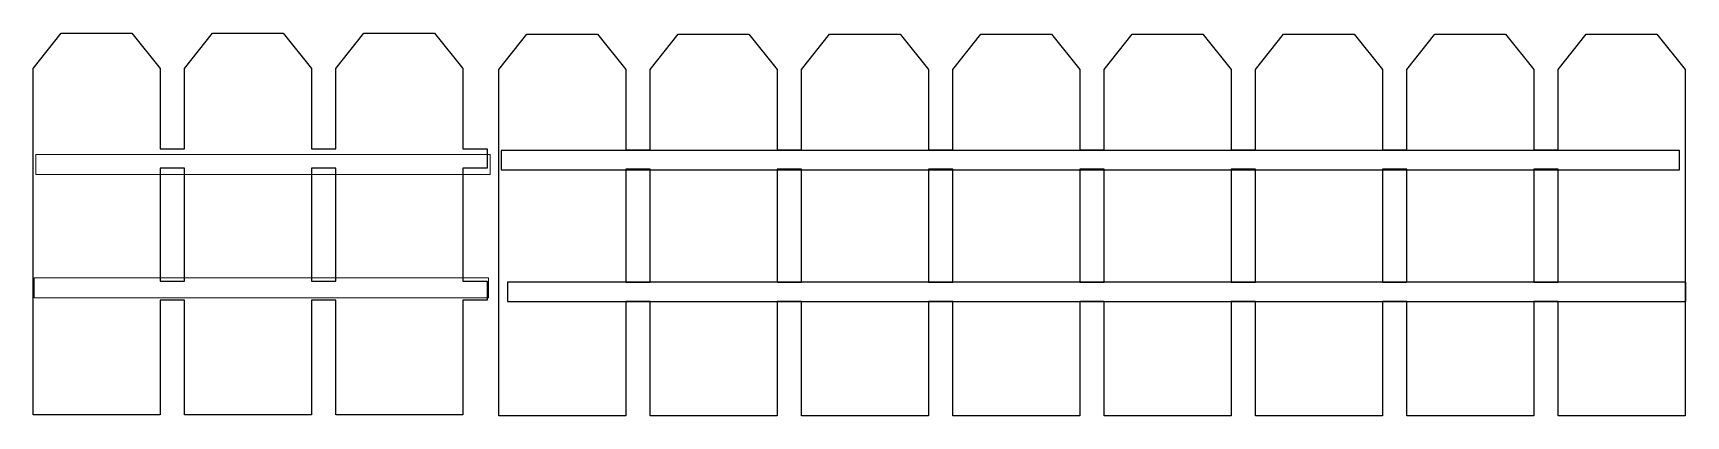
# Model space of a CAD drawing. Header units: centimetres. Extents: x -16.2 to 16.2, y -3.8 to 3.8.
import ezdxf

# ---------------------------------------------------------------- set-up
doc = ezdxf.new("R2010")
doc.units = ezdxf.units.CM
doc.header["$MEASUREMENT"] = 0
doc.layers.add('Layer 1', color=7, linetype='Continuous')

msp = doc.modelspace()

# ---------------------------------------------------------------- linework, layer by layer
at = {"layer": 'Layer 1', "color": 17, "lineweight": 25}
for points, knots in [([(-16.22492, -3.73158), (-16.22492, -3.73158), (-13.73039, -3.73158), (-13.73039, -3.73158), (-13.73039, -3.73158), (-13.73039, -3.73158), (-13.73039, -1.48593), (-13.73039, -1.48593), (-13.73039, -1.48593), (-13.73039, -1.48593), (-13.25414, -1.48593), (-13.25414, -1.48593), (-13.25414, -1.48593), (-13.25414, -1.48593), (-13.25414, -3.73158), (-13.25414, -3.73158), (-13.25414, -3.73158), (-13.25414, -3.73158), (-10.75879, -3.73158), (-10.75879, -3.73158), (-10.75879, -3.73158), (-10.75879, -3.73158), (-10.75879, -1.48593), (-10.75879, -1.48593), (-10.75879, -1.48593), (-10.75879, -1.48593), (-10.28254, -1.48593), (-10.28254, -1.48593), (-10.28254, -1.48593), (-10.28254, -1.48593), (-10.28254, -3.73158), (-10.28254, -3.73158), (-10.28254, -3.73158), (-10.28254, -3.73158), (-7.78802, -3.73158), (-7.78802, -3.73158), (-7.78802, -3.73158), (-7.78802, -3.73158), (-7.78802, -1.48593), (-7.78802, -1.48593), (-7.78802, -1.48593), (-7.78802, -1.48593), (-7.31177, -1.48593), (-7.31177, -1.48593), (-7.31177, -1.48593), (-7.31177, -1.48593), (-7.31177, -1.10807), (-7.31177, -1.10807), (-7.31177, -1.10807), (-7.31177, -1.10807), (-7.78802, -1.10807), (-7.78802, -1.10807), (-7.78802, -1.10807), (-7.78802, -1.10807), (-7.78802, 1.10699), (-7.78802, 1.10699), (-7.78802, 1.10699), (-7.78802, 1.10699), (-7.31177, 1.10699), (-7.31177, 1.10699), (-7.31177, 1.10699), (-7.31177, 1.10699), (-7.31177, 1.48485), (-7.31177, 1.48485), (-7.31177, 1.48485), (-7.31177, 1.48485), (-7.78802, 1.48485), (-7.78802, 1.48485), (-7.78802, 1.48485), (-7.78802, 1.48485), (-7.78802, 3.05912), (-7.78802, 3.05912), (-7.78802, 3.05912), (-7.78802, 3.05912), (-8.34199, 3.75282), (-8.34199, 3.75282), (-8.34199, 3.75282), (-8.34199, 3.75282), (-9.73188, 3.75282), (-9.73188, 3.75282), (-9.73188, 3.75282), (-9.73188, 3.75282), (-10.28254, 3.05912), (-10.28254, 3.05912), (-10.28254, 3.05912), (-10.28254, 3.05912), (-10.28254, 1.48485), (-10.28254, 1.48485), (-10.28254, 1.48485), (-10.28254, 1.48485), (-10.75879, 1.48485), (-10.75879, 1.48485), (-10.75879, 1.48485), (-10.75879, 1.48485), (-10.75879, 3.05912), (-10.75879, 3.05912), (-10.75879, 3.05912), (-10.75879, 3.05912), (-11.31359, 3.75282), (-11.31359, 3.75282), (-11.31359, 3.75282), (-11.31359, 3.75282), (-12.70265, 3.75282), (-12.70265, 3.75282), (-12.70265, 3.75282), (-12.70265, 3.75282), (-13.25414, 3.05912), (-13.25414, 3.05912), (-13.25414, 3.05912), (-13.25414, 3.05912), (-13.25414, 1.48485), (-13.25414, 1.48485), (-13.25414, 1.48485), (-13.25414, 1.48485), (-13.73039, 1.48485), (-13.73039, 1.48485), (-13.73039, 1.48485), (-13.73039, 1.48485), (-13.73039, 3.05912), (-13.73039, 3.05912), (-13.73039, 3.05912), (-13.73039, 3.05912), (-14.28436, 3.75282), (-14.28436, 3.75282), (-14.28436, 3.75282), (-14.28436, 3.75282), (-15.67425, 3.75282), (-15.67425, 3.75282), (-15.67425, 3.75282), (-15.67425, 3.75282), (-16.22492, 3.05912), (-16.22492, 3.05912), (-16.22492, 3.05912), (-16.22492, 3.05912), (-16.22492, -3.73158), (-16.22492, -3.73158)], [0, 0, 0, 0, 0.02857143, 0.02857143, 0.02857143, 0.02857143, 0.05714286, 0.05714286, 0.05714286, 0.05714286, 0.08571429, 0.08571429, 0.08571429, 0.08571429, 0.11428571, 0.11428571, 0.11428571, 0.11428571, 0.14285714, 0.14285714, 0.14285714, 0.14285714, 0.17142857, 0.17142857, 0.17142857, 0.17142857, 0.2, 0.2, 0.2, 0.2, 0.22857143, 0.22857143, 0.22857143, 0.22857143, 0.25714286, 0.25714286, 0.25714286, 0.25714286, 0.28571429, 0.28571429, 0.28571429, 0.28571429, 0.31428571, 0.31428571, 0.31428571, 0.31428571, 0.34285714, 0.34285714, 0.34285714, 0.34285714, 0.37142857, 0.37142857, 0.37142857, 0.37142857, 0.4, 0.4, 0.4, 0.4, 0.42857143, 0.42857143, 0.42857143, 0.42857143, 0.45714286, 0.45714286, 0.45714286, 0.45714286, 0.48571429, 0.48571429, 0.48571429, 0.48571429, 0.51428571, 0.51428571, 0.51428571, 0.51428571, 0.54285714, 0.54285714, 0.54285714, 0.54285714, 0.57142857, 0.57142857, 0.57142857, 0.57142857, 0.6, 0.6, 0.6, 0.6, 0.62857143, 0.62857143, 0.62857143, 0.62857143, 0.65714286, 0.65714286, 0.65714286, 0.65714286, 0.68571429, 0.68571429, 0.68571429, 0.68571429, 0.71428571, 0.71428571, 0.71428571, 0.71428571, 0.74285714, 0.74285714, 0.74285714, 0.74285714, 0.77142857, 0.77142857, 0.77142857, 0.77142857, 0.8, 0.8, 0.8, 0.8, 0.82857143, 0.82857143, 0.82857143, 0.82857143, 0.85714286, 0.85714286, 0.85714286, 0.85714286, 0.88571429, 0.88571429, 0.88571429, 0.88571429, 0.91428571, 0.91428571, 0.91428571, 0.91428571, 0.94285714, 0.94285714, 0.94285714, 0.94285714, 1, 1, 1, 1]), ([(-6.53102, 3.73203), (-6.53102, 3.73203), (-7.08169, 3.03833), (-7.08169, 3.03833), (-7.08169, 3.03833), (-7.08169, 3.03833), (-7.08169, -3.75237), (-7.08169, -3.75237), (-7.08169, -3.75237), (-7.08169, -3.75237), (-4.58716, -3.75237), (-4.58716, -3.75237), (-4.58716, -3.75237), (-4.58716, -3.75237), (-4.58716, -1.50672), (-4.58716, -1.50672), (-4.58716, -1.50672), (-4.58716, -1.50672), (-4.11091, -1.50672), (-4.11091, -1.50672), (-4.11091, -1.50672), (-4.11091, -1.50672), (-4.11091, -3.75237), (-4.11091, -3.75237), (-4.11091, -3.75237), (-4.11091, -3.75237), (-1.61639, -3.75237), (-1.61639, -3.75237), (-1.61639, -3.75237), (-1.61639, -3.75237), (-1.61639, -1.50672), (-1.61639, -1.50672), (-1.61639, -1.50672), (-1.61639, -1.50672), (-1.14014, -1.50672), (-1.14014, -1.50672), (-1.14014, -1.50672), (-1.14014, -1.50672), (-1.14014, -3.75237), (-1.14014, -3.75237), (-1.14014, -3.75237), (-1.14014, -3.75237), (1.35521, -3.75237), (1.35521, -3.75237), (1.35521, -3.75237), (1.35521, -3.75237), (1.35521, -1.50672), (1.35521, -1.50672), (1.35521, -1.50672), (1.35521, -1.50672), (1.83146, -1.50672), (1.83146, -1.50672), (1.83146, -1.50672), (1.83146, -1.50672), (1.83146, -3.75237), (1.83146, -3.75237), (1.83146, -3.75237), (1.83146, -3.75237), (4.32598, -3.75237), (4.32598, -3.75237), (4.32598, -3.75237), (4.32598, -3.75237), (4.32598, -1.50672), (4.32598, -1.50672), (4.32598, -1.50672), (4.32598, -1.50672), (4.80223, -1.50672), (4.80223, -1.50672), (4.80223, -1.50672), (4.80223, -1.50672), (4.80223, -3.75237), (4.80223, -3.75237), (4.80223, -3.75237), (4.80223, -3.75237), (7.29675, -3.75237), (7.29675, -3.75237), (7.29675, -3.75237), (7.29675, -3.75237), (7.29675, -1.50672), (7.29675, -1.50672), (7.29675, -1.50672), (7.29675, -1.50672), (7.773, -1.50672), (7.773, -1.50672), (7.773, -1.50672), (7.773, -1.50672), (7.773, -3.75237), (7.773, -3.75237), (7.773, -3.75237), (7.773, -3.75237), (10.26752, -3.75237), (10.26752, -3.75237), (10.26752, -3.75237), (10.26752, -3.75237), (10.26752, -1.50672), (10.26752, -1.50672), (10.26752, -1.50672), (10.26752, -1.50672), (10.74377, -1.50672), (10.74377, -1.50672), (10.74377, -1.50672), (10.74377, -1.50672), (10.74377, -3.75237), (10.74377, -3.75237), (10.74377, -3.75237), (10.74377, -3.75237), (13.2383, -3.75237), (13.2383, -3.75237), (13.2383, -3.75237), (13.2383, -3.75237), (13.2383, -1.50672), (13.2383, -1.50672), (13.2383, -1.50672), (13.2383, -1.50672), (13.71455, -1.50672), (13.71455, -1.50672), (13.71455, -1.50672), (13.71455, -1.50672), (13.71455, -3.75237), (13.71455, -3.75237), (13.71455, -3.75237), (13.71455, -3.75237), (16.20907, -3.75237), (16.20907, -3.75237), (16.20907, -3.75237), (16.20907, -3.75237), (16.20907, 3.03833), (16.20907, 3.03833), (16.20907, 3.03833), (16.20907, 3.03833), (15.6551, 3.73203), (15.6551, 3.73203), (15.6551, 3.73203), (15.6551, 3.73203), (14.26521, 3.73203), (14.26521, 3.73203), (14.26521, 3.73203), (14.26521, 3.73203), (13.71455, 3.03833), (13.71455, 3.03833), (13.71455, 3.03833), (13.71455, 3.03833), (13.71455, 1.46406), (13.71455, 1.46406), (13.71455, 1.46406), (13.71455, 1.46406), (13.2383, 1.46406), (13.2383, 1.46406), (13.2383, 1.46406), (13.2383, 1.46406), (13.2383, 3.03833), (13.2383, 3.03833), (13.2383, 3.03833), (13.2383, 3.03833), (12.68433, 3.73203), (12.68433, 3.73203), (12.68433, 3.73203), (12.68433, 3.73203), (11.29444, 3.73203), (11.29444, 3.73203), (11.29444, 3.73203), (11.29444, 3.73203), (10.74378, 3.03833), (10.74378, 3.03833), (10.74378, 3.03833), (10.74378, 3.03833), (10.74378, 1.46406), (10.74378, 1.46406), (10.74378, 1.46406), (10.74378, 1.46406), (10.26753, 1.46406), (10.26753, 1.46406), (10.26753, 1.46406), (10.26753, 1.46406), (10.26753, 3.03833), (10.26753, 3.03833), (10.26753, 3.03833), (10.26753, 3.03833), (9.71356, 3.73203), (9.71356, 3.73203), (9.71356, 3.73203), (9.71356, 3.73203), (8.32367, 3.73203), (8.32367, 3.73203), (8.32367, 3.73203), (8.32367, 3.73203), (7.77301, 3.03833), (7.77301, 3.03833), (7.77301, 3.03833), (7.77301, 3.03833), (7.77301, 1.46406), (7.77301, 1.46406), (7.77301, 1.46406), (7.77301, 1.46406), (7.29676, 1.46406), (7.29676, 1.46406), (7.29676, 1.46406), (7.29676, 1.46406), (7.29676, 3.03833), (7.29676, 3.03833), (7.29676, 3.03833), (7.29676, 3.03833), (6.74279, 3.73203), (6.74279, 3.73203), (6.74279, 3.73203), (6.74279, 3.73203), (5.3529, 3.73203), (5.3529, 3.73203), (5.3529, 3.73203), (5.3529, 3.73203), (4.80224, 3.03833), (4.80224, 3.03833), (4.80224, 3.03833), (4.80224, 3.03833), (4.80224, 1.46406), (4.80224, 1.46406), (4.80224, 1.46406), (4.80224, 1.46406), (4.32599, 1.46406), (4.32599, 1.46406), (4.32599, 1.46406), (4.32599, 1.46406), (4.32599, 3.03833), (4.32599, 3.03833), (4.32599, 3.03833), (4.32599, 3.03833), (3.77202, 3.73203), (3.77202, 3.73203), (3.77202, 3.73203), (3.77202, 3.73203), (2.38213, 3.73203), (2.38213, 3.73203), (2.38213, 3.73203), (2.38213, 3.73203), (1.83147, 3.03833), (1.83147, 3.03833), (1.83147, 3.03833), (1.83147, 3.03833), (1.83147, 1.46406), (1.83147, 1.46406), (1.83147, 1.46406), (1.83147, 1.46406), (1.35522, 1.46406), (1.35522, 1.46406), (1.35522, 1.46406), (1.35522, 1.46406), (1.35522, 3.03833), (1.35522, 3.03833), (1.35522, 3.03833), (1.35522, 3.03833), (0.80042, 3.73203), (0.80042, 3.73203), (0.80042, 3.73203), (0.80042, 3.73203), (-0.58864, 3.73203), (-0.58864, 3.73203), (-0.58864, 3.73203), (-0.58864, 3.73203), (-1.14013, 3.03833), (-1.14013, 3.03833), (-1.14013, 3.03833), (-1.14013, 3.03833), (-1.14013, 1.46406), (-1.14013, 1.46406), (-1.14013, 1.46406), (-1.14013, 1.46406), (-1.61638, 1.46406), (-1.61638, 1.46406), (-1.61638, 1.46406), (-1.61638, 1.46406), (-1.61638, 3.03833), (-1.61638, 3.03833), (-1.61638, 3.03833), (-1.61638, 3.03833), (-2.17035, 3.73203), (-2.17035, 3.73203), (-2.17035, 3.73203), (-2.17035, 3.73203), (-3.56024, 3.73203), (-3.56024, 3.73203), (-3.56024, 3.73203), (-3.56024, 3.73203), (-4.1109, 3.03833), (-4.1109, 3.03833), (-4.1109, 3.03833), (-4.1109, 3.03833), (-4.1109, 1.46406), (-4.1109, 1.46406), (-4.1109, 1.46406), (-4.1109, 1.46406), (-4.58715, 1.46406), (-4.58715, 1.46406), (-4.58715, 1.46406), (-4.58715, 1.46406), (-4.58715, 3.03833), (-4.58715, 3.03833), (-4.58715, 3.03833), (-4.58715, 3.03833), (-5.14112, 3.73203), (-5.14112, 3.73203), (-5.14112, 3.73203), (-5.14112, 3.73203), (-6.53101, 3.73203), (-6.53101, 3.73203), (-6.53101, 3.73203), (-6.53101, 3.73203), (-6.53102, 3.73203), (-6.53102, 3.73203)], [0, 0, 0, 0, 0.01282051, 0.01282051, 0.01282051, 0.01282051, 0.02564103, 0.02564103, 0.02564103, 0.02564103, 0.03846154, 0.03846154, 0.03846154, 0.03846154, 0.05128205, 0.05128205, 0.05128205, 0.05128205, 0.06410256, 0.06410256, 0.06410256, 0.06410256, 0.07692308, 0.07692308, 0.07692308, 0.07692308, 0.08974359, 0.08974359, 0.08974359, 0.08974359, 0.1025641, 0.1025641, 0.1025641, 0.1025641, 0.11538462, 0.11538462, 0.11538462, 0.11538462, 0.12820513, 0.12820513, 0.12820513, 0.12820513, 0.14102564, 0.14102564, 0.14102564, 0.14102564, 0.15384615, 0.15384615, 0.15384615, 0.15384615, 0.16666667, 0.16666667, 0.16666667, 0.16666667, 0.17948718, 0.17948718, 0.17948718, 0.17948718, 0.19230769, 0.19230769, 0.19230769, 0.19230769, 0.20512821, 0.20512821, 0.20512821, 0.20512821, 0.21794872, 0.21794872, 0.21794872, 0.21794872, 0.23076923, 0.23076923, 0.23076923, 0.23076923, 0.24358974, 0.24358974, 0.24358974, 0.24358974, 0.25641026, 0.25641026, 0.25641026, 0.25641026, 0.26923077, 0.26923077, 0.26923077, 0.26923077, 0.28205128, 0.28205128, 0.28205128, 0.28205128, 0.29487179, 0.29487179, 0.29487179, 0.29487179, 0.30769231, 0.30769231, 0.30769231, 0.30769231, 0.32051282, 0.32051282, 0.32051282, 0.32051282, 0.33333333, 0.33333333, 0.33333333, 0.33333333, 0.34615385, 0.34615385, 0.34615385, 0.34615385, 0.35897436, 0.35897436, 0.35897436, 0.35897436, 0.37179487, 0.37179487, 0.37179487, 0.37179487, 0.38461538, 0.38461538, 0.38461538, 0.38461538, 0.3974359, 0.3974359, 0.3974359, 0.3974359, 0.41025641, 0.41025641, 0.41025641, 0.41025641, 0.42307692, 0.42307692, 0.42307692, 0.42307692, 0.43589744, 0.43589744, 0.43589744, 0.43589744, 0.44871795, 0.44871795, 0.44871795, 0.44871795, 0.46153846, 0.46153846, 0.46153846, 0.46153846, 0.47435897, 0.47435897, 0.47435897, 0.47435897, 0.48717949, 0.48717949, 0.48717949, 0.48717949, 0.5, 0.5, 0.5, 0.5, 0.51282051, 0.51282051, 0.51282051, 0.51282051, 0.52564103, 0.52564103, 0.52564103, 0.52564103, 0.53846154, 0.53846154, 0.53846154, 0.53846154, 0.55128205, 0.55128205, 0.55128205, 0.55128205, 0.56410256, 0.56410256, 0.56410256, 0.56410256, 0.57692308, 0.57692308, 0.57692308, 0.57692308, 0.58974359, 0.58974359, 0.58974359, 0.58974359, 0.6025641, 0.6025641, 0.6025641, 0.6025641, 0.61538462, 0.61538462, 0.61538462, 0.61538462, 0.62820513, 0.62820513, 0.62820513, 0.62820513, 0.64102564, 0.64102564, 0.64102564, 0.64102564, 0.65384615, 0.65384615, 0.65384615, 0.65384615, 0.66666667, 0.66666667, 0.66666667, 0.66666667, 0.67948718, 0.67948718, 0.67948718, 0.67948718, 0.69230769, 0.69230769, 0.69230769, 0.69230769, 0.70512821, 0.70512821, 0.70512821, 0.70512821, 0.71794872, 0.71794872, 0.71794872, 0.71794872, 0.73076923, 0.73076923, 0.73076923, 0.73076923, 0.74358974, 0.74358974, 0.74358974, 0.74358974, 0.75641026, 0.75641026, 0.75641026, 0.75641026, 0.76923077, 0.76923077, 0.76923077, 0.76923077, 0.78205128, 0.78205128, 0.78205128, 0.78205128, 0.79487179, 0.79487179, 0.79487179, 0.79487179, 0.80769231, 0.80769231, 0.80769231, 0.80769231, 0.82051282, 0.82051282, 0.82051282, 0.82051282, 0.83333333, 0.83333333, 0.83333333, 0.83333333, 0.84615385, 0.84615385, 0.84615385, 0.84615385, 0.85897436, 0.85897436, 0.85897436, 0.85897436, 0.87179487, 0.87179487, 0.87179487, 0.87179487, 0.88461538, 0.88461538, 0.88461538, 0.88461538, 0.8974359, 0.8974359, 0.8974359, 0.8974359, 0.91025641, 0.91025641, 0.91025641, 0.91025641, 0.92307692, 0.92307692, 0.92307692, 0.92307692, 0.93589744, 0.93589744, 0.93589744, 0.93589744, 0.94871795, 0.94871795, 0.94871795, 0.94871795, 0.96153846, 0.96153846, 0.96153846, 0.96153846, 0.97435897, 0.97435897, 0.97435897, 0.97435897, 1, 1, 1, 1]), ([(-13.73039, 1.10699), (-13.73039, 1.10699), (-13.25414, 1.10699), (-13.25414, 1.10699), (-13.25414, 1.10699), (-13.25414, 1.10699), (-13.25414, -1.10807), (-13.25414, -1.10807), (-13.25414, -1.10807), (-13.25414, -1.10807), (-13.73039, -1.10807), (-13.73039, -1.10807), (-13.73039, -1.10807), (-13.73039, -1.10807), (-13.73039, 1.10699), (-13.73039, 1.10699)], [0, 0, 0, 0, 0.2, 0.2, 0.2, 0.2, 0.4, 0.4, 0.4, 0.4, 0.6, 0.6, 0.6, 0.6, 1, 1, 1, 1]), ([(-10.75879, 1.10699), (-10.75879, 1.10699), (-10.28254, 1.10699), (-10.28254, 1.10699), (-10.28254, 1.10699), (-10.28254, 1.10699), (-10.28254, -1.10807), (-10.28254, -1.10807), (-10.28254, -1.10807), (-10.28254, -1.10807), (-10.75879, -1.10807), (-10.75879, -1.10807), (-10.75879, -1.10807), (-10.75879, -1.10807), (-10.75879, 1.10699), (-10.75879, 1.10699)], [0, 0, 0, 0, 0.2, 0.2, 0.2, 0.2, 0.4, 0.4, 0.4, 0.4, 0.6, 0.6, 0.6, 0.6, 1, 1, 1, 1]), ([(-4.58716, 1.08619), (-4.58716, 1.08619), (-4.11091, 1.08619), (-4.11091, 1.08619), (-4.11091, 1.08619), (-4.11091, 1.08619), (-4.11091, -1.12887), (-4.11091, -1.12887), (-4.11091, -1.12887), (-4.11091, -1.12887), (-4.58716, -1.12887), (-4.58716, -1.12887), (-4.58716, -1.12887), (-4.58716, -1.12887), (-4.58716, 1.08619), (-4.58716, 1.08619)], [0, 0, 0, 0, 0.2, 0.2, 0.2, 0.2, 0.4, 0.4, 0.4, 0.4, 0.6, 0.6, 0.6, 0.6, 1, 1, 1, 1]), ([(-1.61639, 1.08619), (-1.61639, 1.08619), (-1.14014, 1.08619), (-1.14014, 1.08619), (-1.14014, 1.08619), (-1.14014, 1.08619), (-1.14014, -1.12887), (-1.14014, -1.12887), (-1.14014, -1.12887), (-1.14014, -1.12887), (-1.61639, -1.12887), (-1.61639, -1.12887), (-1.61639, -1.12887), (-1.61639, -1.12887), (-1.61639, 1.08619), (-1.61639, 1.08619)], [0, 0, 0, 0, 0.2, 0.2, 0.2, 0.2, 0.4, 0.4, 0.4, 0.4, 0.6, 0.6, 0.6, 0.6, 1, 1, 1, 1]), ([(1.35521, 1.08619), (1.35521, 1.08619), (1.83146, 1.08619), (1.83146, 1.08619), (1.83146, 1.08619), (1.83146, 1.08619), (1.83146, -1.12887), (1.83146, -1.12887), (1.83146, -1.12887), (1.83146, -1.12887), (1.35521, -1.12887), (1.35521, -1.12887), (1.35521, -1.12887), (1.35521, -1.12887), (1.35521, 1.08619), (1.35521, 1.08619)], [0, 0, 0, 0, 0.2, 0.2, 0.2, 0.2, 0.4, 0.4, 0.4, 0.4, 0.6, 0.6, 0.6, 0.6, 1, 1, 1, 1]), ([(4.32599, 1.08619), (4.32599, 1.08619), (4.80224, 1.08619), (4.80224, 1.08619), (4.80224, 1.08619), (4.80224, 1.08619), (4.80224, -1.12887), (4.80224, -1.12887), (4.80224, -1.12887), (4.80224, -1.12887), (4.32599, -1.12887), (4.32599, -1.12887), (4.32599, -1.12887), (4.32599, -1.12887), (4.32599, 1.08619), (4.32599, 1.08619)], [0, 0, 0, 0, 0.2, 0.2, 0.2, 0.2, 0.4, 0.4, 0.4, 0.4, 0.6, 0.6, 0.6, 0.6, 1, 1, 1, 1]), ([(7.29676, 1.08619), (7.29676, 1.08619), (7.77301, 1.08619), (7.77301, 1.08619), (7.77301, 1.08619), (7.77301, 1.08619), (7.77301, -1.12887), (7.77301, -1.12887), (7.77301, -1.12887), (7.77301, -1.12887), (7.29676, -1.12887), (7.29676, -1.12887), (7.29676, -1.12887), (7.29676, -1.12887), (7.29676, 1.08619), (7.29676, 1.08619)], [0, 0, 0, 0, 0.2, 0.2, 0.2, 0.2, 0.4, 0.4, 0.4, 0.4, 0.6, 0.6, 0.6, 0.6, 1, 1, 1, 1]), ([(10.26754, 1.08619), (10.26754, 1.08619), (10.74379, 1.08619), (10.74379, 1.08619), (10.74379, 1.08619), (10.74379, 1.08619), (10.74379, -1.12887), (10.74379, -1.12887), (10.74379, -1.12887), (10.74379, -1.12887), (10.26754, -1.12887), (10.26754, -1.12887), (10.26754, -1.12887), (10.26754, -1.12887), (10.26754, 1.08619), (10.26754, 1.08619)], [0, 0, 0, 0, 0.2, 0.2, 0.2, 0.2, 0.4, 0.4, 0.4, 0.4, 0.6, 0.6, 0.6, 0.6, 1, 1, 1, 1]), ([(13.23831, 1.08619), (13.23831, 1.08619), (13.71456, 1.08619), (13.71456, 1.08619), (13.71456, 1.08619), (13.71456, 1.08619), (13.71456, -1.12887), (13.71456, -1.12887), (13.71456, -1.12887), (13.71456, -1.12887), (13.23831, -1.12887), (13.23831, -1.12887), (13.23831, -1.12887), (13.23831, -1.12887), (13.23831, 1.08619), (13.23831, 1.08619)], [0, 0, 0, 0, 0.2, 0.2, 0.2, 0.2, 0.4, 0.4, 0.4, 0.4, 0.6, 0.6, 0.6, 0.6, 1, 1, 1, 1])]:
    msp.add_open_spline(points, degree=3, knots=knots, dxfattribs=at)
at = {"layer": 'Layer 1', "color": 29, "lineweight": 18}
for points in [[(-16.17303, 1.37045), (-16.17303, 1.37045), (-7.25046, 1.37045), (-7.25046, 1.37045), (-7.25046, 1.37045), (-7.25046, 1.37045), (-7.25046, 0.98266), (-7.25046, 0.98266), (-7.25046, 0.98266), (-7.25046, 0.98266), (-16.17303, 0.98266), (-16.17303, 0.98266), (-16.17303, 0.98266), (-16.17303, 0.98266), (-16.17303, 1.37045), (-16.17303, 1.37045)], [(-16.20326, -1.0486), (-16.20326, -1.0486), (-7.28069, -1.0486), (-7.28069, -1.0486), (-7.28069, -1.0486), (-7.28069, -1.0486), (-7.28069, -1.43639), (-7.28069, -1.43639), (-7.28069, -1.43639), (-7.28069, -1.43639), (-16.20326, -1.43639), (-16.20326, -1.43639), (-16.20326, -1.43639), (-16.20326, -1.43639), (-16.20326, -1.0486), (-16.20326, -1.0486)]]:
    msp.add_open_spline(points, degree=3, knots=[0, 0, 0, 0, 0.2, 0.2, 0.2, 0.2, 0.4, 0.4, 0.4, 0.4, 0.6, 0.6, 0.6, 0.6, 1, 1, 1, 1], dxfattribs=at)
at = {"layer": 'Layer 1', "color": 29, "lineweight": 25}
for points in [[(-7.03621, 1.4487), (-7.03621, 1.4487), (16.09593, 1.4487), (16.09593, 1.4487), (16.09593, 1.4487), (16.09593, 1.4487), (16.09593, 1.07072), (16.09593, 1.07072), (16.09593, 1.07072), (16.09593, 1.07072), (-7.03621, 1.07072), (-7.03621, 1.07072), (-7.03621, 1.07072), (-7.03621, 1.07072), (-7.03621, 1.4487), (-7.03621, 1.4487)], [(-6.9077, -1.1291), (-6.9077, -1.1291), (16.22444, -1.1291), (16.22444, -1.1291), (16.22444, -1.1291), (16.22444, -1.1291), (16.22444, -1.50708), (16.22444, -1.50708), (16.22444, -1.50708), (16.22444, -1.50708), (-6.9077, -1.50708), (-6.9077, -1.50708), (-6.9077, -1.50708), (-6.9077, -1.50708), (-6.9077, -1.1291), (-6.9077, -1.1291)]]:
    msp.add_open_spline(points, degree=3, knots=[0, 0, 0, 0, 0.2, 0.2, 0.2, 0.2, 0.4, 0.4, 0.4, 0.4, 0.6, 0.6, 0.6, 0.6, 1, 1, 1, 1], dxfattribs=at)

doc.saveas('drawing.dxf')
